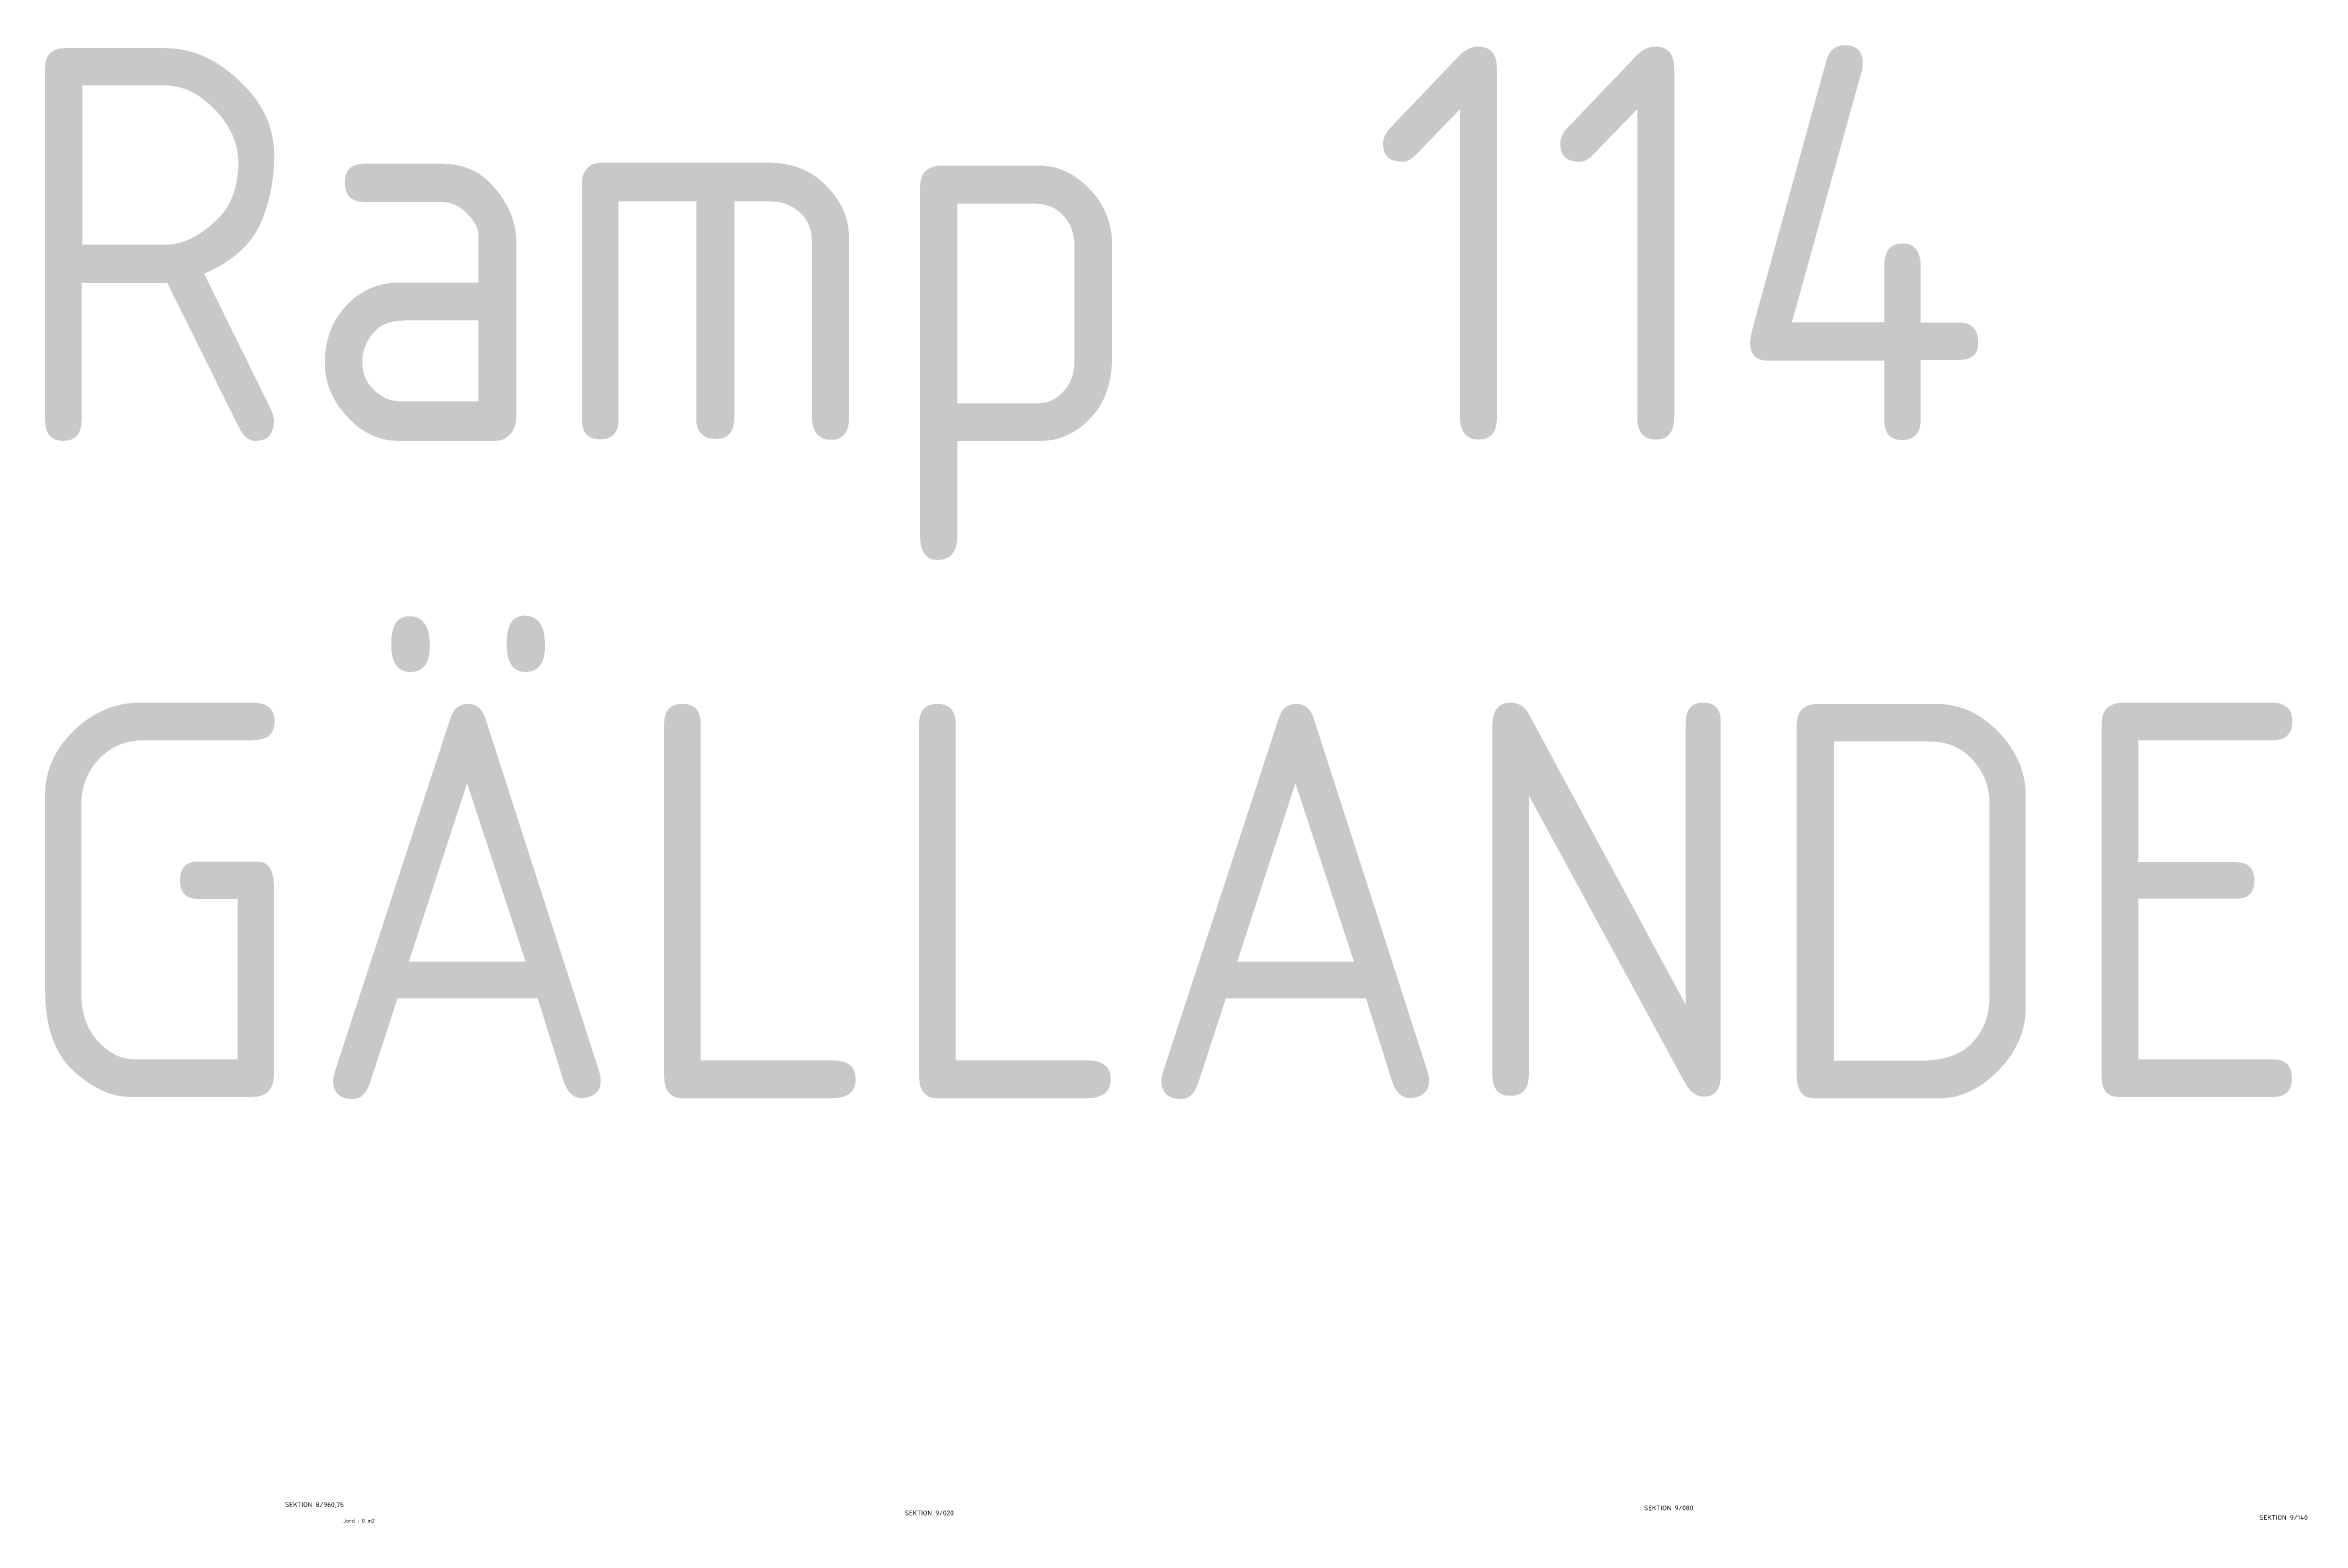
# Model space of a CAD drawing. Header units: metres. Extents: x 164066 to 165347, y 6228109 to 6230364.
# Drawn here: x 164068.4 to 164211.6, y 6228520.6 to 6228614.2 of the extents above; entities that cross this region are included whole.
import ezdxf
from ezdxf.enums import TextEntityAlignment as Align

# ---------------------------------------------------------------- set-up
doc = ezdxf.new("R2010")
doc.units = ezdxf.units.M
doc.header["$LTSCALE"] = 0.1
doc.layers.get('DEFPOINTS').update_dxf_attribs({"color": 5})
doc.layers.add('M-378BT', color=4, linetype='Continuous')
doc.layers.add('M-378CT', color=4, linetype='Continuous')
doc.styles.add('ISO-Anno-50', font='iso.shx', dxfattribs={"height": 5})
doc.styles.add('P_ISO_25', font='ISO', dxfattribs={"height": 2.5})
doc.styles.add('P_ISO_30', font='ISO', dxfattribs={"height": 3})

msp = doc.modelspace()

# ---------------------------------------------------------------- texts
at = {"layer": 'DEFPOINTS', "color": 7, "insert": (164065.94, 6228614.15), "char_height": 25, "width": 250, "attachment_point": 1, "style": 'ISO-Anno-50'}
msp.add_mtext('Ramp 114\\PGÄLLANDE', dxfattribs=at)
at = {"layer": 'M-378BT', "style": 'P_ISO_30'}
for s, p in [('SEKTION 8/960,76', (164085.44, 6228521.56)), ('SEKTION 9/020', (164124.44, 6228521.03)), ('SEKTION 9/080', (164171.35, 6228521.35)), ('SEKTION 9/140', (164210.35, 6228520.74))]:
    msp.add_text(s, height=0.3, dxfattribs=at).set_placement(p, align=Align.CENTER)
at = {"layer": 'M-378CT', "style": 'P_ISO_25'}
msp.add_text('Jord : ', height=0.25, dxfattribs=at).set_placement((164088.44, 6228520.56), align=Align.RIGHT)
msp.add_text('0 m2', height=0.25, dxfattribs=at).set_placement((164088.44, 6228520.56))

doc.saveas('drawing.dxf')
